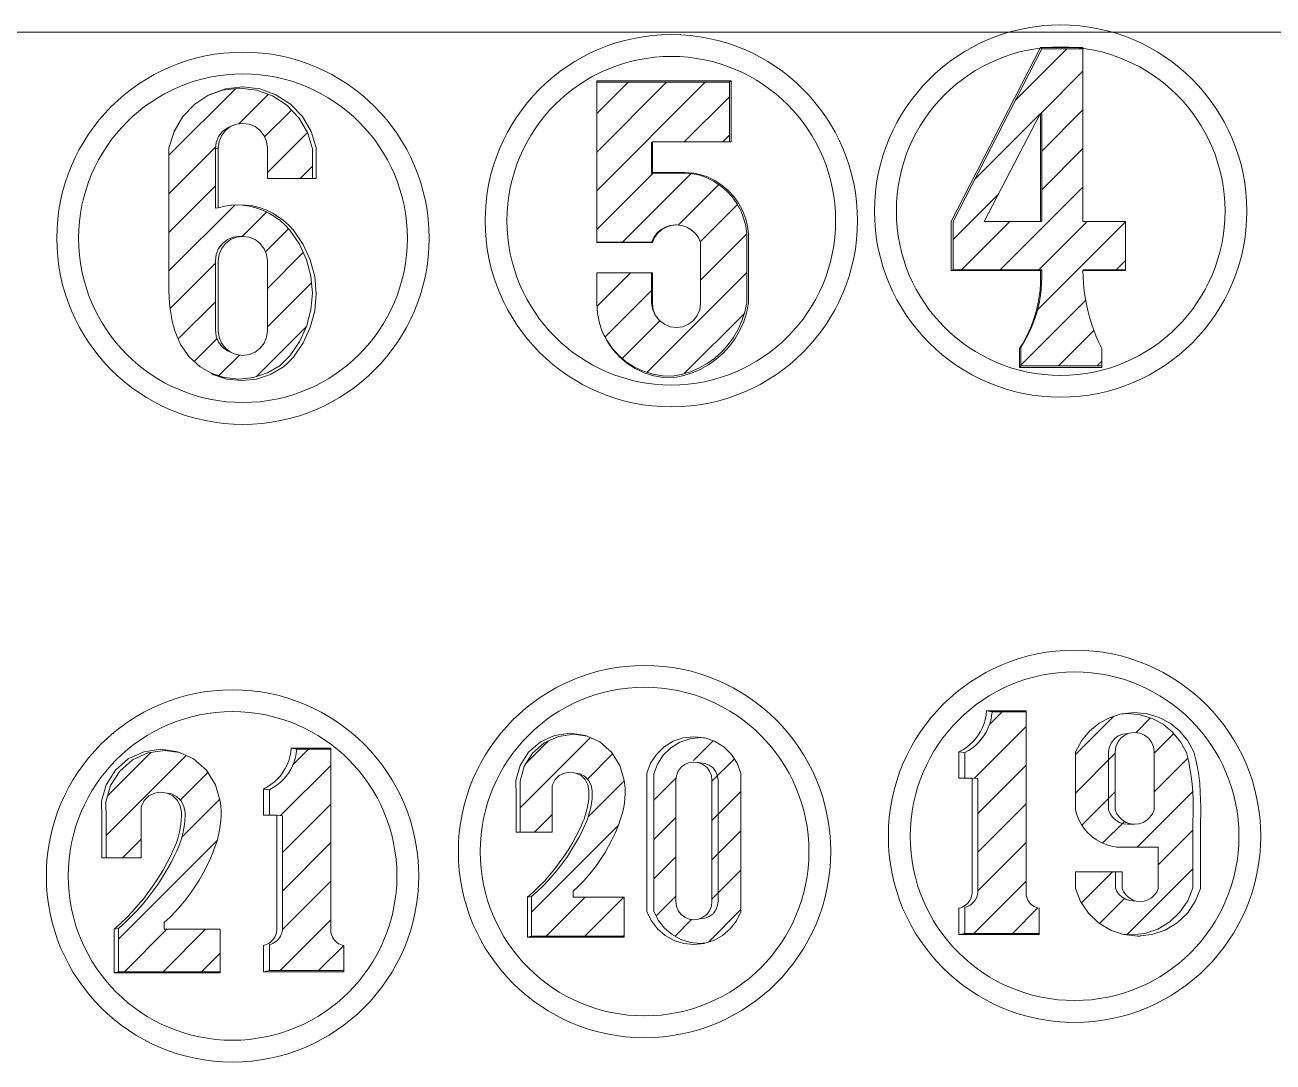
# Model space of a CAD drawing. Header units: centimetres. Extents: x 31 to 5445, y 74 to 2139.
# Drawn here: x 2431.4 to 2484.1, y 74.8 to 118.5 of the extents above; entities that cross this region are included whole.
import ezdxf

# ---------------------------------------------------------------- set-up
doc = ezdxf.new("R2010")
doc.units = ezdxf.units.CM
doc.header["$MEASUREMENT"] = 0
pattern_1 = [(45, (1780.7028, 655.6719), (-0.8148213, 0.8148213), [])]

msp = doc.modelspace()

# ---------------------------------------------------------------- hatches: boundary and pattern name
at = {"lineweight": 20}
h = msp.add_hatch(dxfattribs=at)
h.set_pattern_fill('ANSI31', color=256, scale=9.218651)
h.set_pattern_definition([(45, (1780.3976, 656.1894), (-0.8148213, 0.8148213), [])])
h.paths.add_polyline_path([(2476.057, 117.521), (2474.315, 117.521), (2470.577, 110.24), (2470.577, 108.197), (2474.315, 108.197), (2474.316, 107.892), (2474.31, 107.631), (2474.291, 107.37), (2474.26, 107.11), (2474.216, 106.852), (2474.159, 106.597), (2474.091, 106.344), (2474.01, 106.096), (2473.917, 105.851), (2473.812, 105.612), (2473.696, 105.377), (2473.568, 105.149), (2473.43, 104.927), (2473.43, 104.14), (2476.852, 104.14), (2476.852, 104.867), (2476.727, 105.124), (2476.613, 105.386), (2476.51, 105.652), (2476.416, 105.922), (2476.333, 106.195), (2476.261, 106.472), (2476.2, 106.751), (2476.149, 107.032), (2476.109, 107.315), (2476.081, 107.599), (2476.063, 107.884), (2476.056, 108.197), (2477.845, 108.197), (2477.845, 110.232), (2476.057, 110.232)])
h.paths.add_polyline_path([(2474.268, 114.803), (2474.315, 114.766), (2474.315, 110.24), (2474.268, 110.232), (2471.884, 110.232)], flags=16)
h = msp.add_hatch(dxfattribs=at)
h.set_pattern_fill('ANSI31', color=256, scale=9.218651)
h.set_pattern_definition(pattern_1)
h.paths.add_polyline_path([(2461.247, 111.28), (2461.014, 111.533), (2460.751, 111.756), (2460.464, 111.944), (2460.155, 112.096), (2459.887, 112.189), (2459.576, 112.254), (2459.206, 112.28), (2457.851, 112.28), (2457.851, 113.592), (2461.136, 113.592), (2461.136, 116.113), (2455.536, 116.113), (2455.536, 109.36), (2457.851, 109.36), (2457.941, 109.562), (2458.07, 109.74), (2458.234, 109.888), (2458.425, 109.999), (2458.635, 110.067), (2458.878, 110.092), (2459.122, 110.067), (2459.334, 109.998), (2459.527, 109.886), (2459.693, 109.737), (2459.824, 109.556), (2459.914, 109.353), (2459.914, 106.772), (2459.88, 106.51), (2459.778, 106.266), (2459.617, 106.056), (2459.407, 105.894), (2459.163, 105.793), (2458.9, 105.759), (2458.638, 105.793), (2458.394, 105.894), (2458.163, 106.071), (2457.986, 106.303), (2457.885, 106.545), (2457.851, 106.805), (2457.851, 108.063), (2455.536, 108.063), (2455.536, 106.772), (2455.564, 106.355), (2455.647, 105.945), (2455.769, 105.594), (2455.956, 105.224), (2456.19, 104.883), (2456.468, 104.575), (2456.784, 104.308), (2457.133, 104.084), (2457.508, 103.91), (2457.903, 103.786), (2458.312, 103.717), (2458.726, 103.702), (2459.112, 103.778), (2459.489, 103.894), (2459.851, 104.05), (2460.194, 104.244), (2460.514, 104.472), (2460.809, 104.734), (2461.074, 105.025), (2461.307, 105.343), (2461.505, 105.684), (2461.665, 106.044), (2461.786, 106.419), (2461.866, 106.805), (2461.866, 109.36), (2461.865, 109.704), (2461.822, 110.045), (2461.736, 110.378), (2461.611, 110.698), (2461.447, 111.001)])
h = msp.add_hatch(dxfattribs=at)
h.set_pattern_fill('ANSI31', color=256, scale=9.218651)
h.set_pattern_definition(pattern_1)
h.paths.add_polyline_path([(2442.584, 109.866), (2442.389, 110.08), (2442.173, 110.274), (2441.94, 110.445), (2441.691, 110.593), (2441.428, 110.716), (2441.155, 110.812), (2440.873, 110.88), (2440.586, 110.92), (2440.297, 110.932), (2440.099, 110.921), (2439.843, 110.88), (2439.56, 110.806), (2439.441, 110.797), (2439.441, 113.305), (2439.476, 113.571), (2439.579, 113.819), (2439.743, 114.032), (2439.956, 114.196), (2440.204, 114.298), (2440.33, 114.342), (2440.599, 114.378), (2440.868, 114.342), (2441.118, 114.239), (2441.333, 114.073), (2441.498, 113.858), (2441.602, 113.608), (2441.638, 113.339), (2441.638, 112.048), (2443.536, 112.048), (2443.536, 113.305), (2443.323, 113.994), (2442.958, 114.617), (2442.46, 115.139), (2441.856, 115.533), (2441.177, 115.779), (2440.47, 115.862), (2440.46, 115.862), (2439.743, 115.779), (2439.13, 115.557), (2438.57, 115.191), (2438.067, 114.664), (2437.698, 114.035), (2437.483, 113.339), (2437.483, 107.304), (2437.489, 107.046), (2437.506, 106.788), (2437.534, 106.531), (2437.574, 106.276), (2437.625, 106.023), (2437.687, 105.772), (2437.732, 105.618), (2437.976, 105.039), (2438.336, 104.526), (2438.796, 104.1), (2439.258, 103.828), (2439.81, 103.645), (2440.427, 103.579), (2441.045, 103.645), (2441.635, 103.84), (2442.17, 104.156), (2442.336, 104.31), (2442.584, 104.562), (2442.991, 105.153), (2443.291, 105.805), (2443.474, 106.499), (2443.536, 107.214), (2443.474, 107.929), (2443.291, 108.623), (2442.991, 109.275)])
h.paths.add_polyline_path([(2439.476, 108.847), (2439.579, 109.095), (2439.743, 109.308), (2439.956, 109.472), (2440.204, 109.574), (2440.47, 109.609), (2440.599, 109.607), (2440.868, 109.572), (2441.118, 109.468), (2441.333, 109.303), (2441.498, 109.088), (2441.602, 108.837), (2441.638, 108.568), (2441.638, 105.618), (2441.602, 105.349), (2441.498, 105.098), (2441.333, 104.883), (2441.118, 104.718), (2440.868, 104.614), (2440.599, 104.579), (2440.33, 104.614), (2440.204, 104.665), (2440.08, 104.718), (2439.956, 104.768), (2439.743, 104.931), (2439.579, 105.144), (2439.476, 105.392), (2439.441, 105.659), (2439.441, 108.581)], flags=16)
h = msp.add_hatch(dxfattribs=at)
h.set_pattern_fill('ANSI31', color=256, scale=9.218651)
h.set_pattern_definition(pattern_1)
h.paths.add_polyline_path([(2474.063, 81.286), (2473.993, 81.319), (2473.928, 81.36), (2473.868, 81.408), (2473.814, 81.463), (2473.767, 81.525), (2473.728, 81.591), (2473.697, 81.661), (2473.674, 81.735), (2473.661, 81.811), (2473.656, 81.888), (2473.656, 89.528), (2472.222, 89.528), (2472.201, 89.35), (2472.165, 89.174), (2472.113, 89.002), (2472.046, 88.835), (2471.966, 88.674), (2471.871, 88.521), (2471.764, 88.377), (2471.645, 88.242), (2471.514, 88.119), (2471.374, 88.007), (2471.224, 87.908), (2471.066, 87.822), (2471.066, 86.739), (2471.378, 86.739), (2471.615, 86.722), (2471.615, 81.918), (2471.605, 81.844), (2471.588, 81.771), (2471.562, 81.701), (2471.53, 81.633), (2471.49, 81.569), (2471.444, 81.51), (2471.393, 81.456), (2471.335, 81.408), (2471.273, 81.366), (2471.207, 81.331), (2471.138, 81.303), (2471.066, 81.282), (2471.066, 80.183), (2474.211, 80.183), (2474.211, 81.246), (2474.136, 81.261)])
h = msp.add_hatch(dxfattribs=at)
h.set_pattern_fill('ANSI31', color=256, scale=9.218651)
h.set_pattern_definition(pattern_1)
h.paths.add_polyline_path([(2480.692, 84.788), (2480.699, 84.912), (2480.708, 85.217), (2480.71, 85.523), (2480.704, 85.828), (2480.69, 86.133), (2480.665, 86.491), (2480.627, 86.825), (2480.573, 87.157), (2480.504, 87.486), (2480.421, 87.812), (2480.173, 88.274), (2479.839, 88.679), (2479.434, 89.011), (2478.971, 89.258), (2478.469, 89.41), (2477.947, 89.461), (2477.633, 89.43), (2477.204, 89.3), (2476.737, 89.051), (2476.327, 88.716), (2475.99, 88.307), (2475.74, 87.84), (2475.74, 85.404), (2475.8, 85.185), (2475.885, 84.973), (2475.994, 84.773), (2476.124, 84.586), (2476.275, 84.415), (2476.443, 84.262), (2476.629, 84.129), (2476.827, 84.018), (2477.038, 83.93), (2477.256, 83.867), (2477.481, 83.828), (2477.517, 83.826), (2478.934, 83.826), (2479.235, 83.815), (2479.235, 82.08), (2479.167, 81.927), (2479.068, 81.791), (2478.944, 81.679), (2478.798, 81.595), (2478.639, 81.543), (2478.472, 81.525), (2478.305, 81.543), (2478.013, 81.576), (2477.855, 81.627), (2477.711, 81.71), (2477.588, 81.822), (2477.49, 81.956), (2477.423, 82.108), (2477.423, 82.774), (2475.74, 82.774), (2475.74, 82.08), (2475.957, 81.529), (2476.288, 81.037), (2476.717, 80.629), (2477.224, 80.322), (2477.718, 80.155), (2478.083, 80.115), (2478.666, 80.179), (2479.222, 80.367), (2479.724, 80.671), (2480.149, 81.075), (2480.477, 81.562), (2480.692, 82.108)])
h.paths.add_polyline_path([(2478.884, 85.084), (2478.751, 84.958), (2478.594, 84.865), (2478.42, 84.807), (2478.238, 84.787), (2478.056, 84.807), (2477.882, 84.865), (2477.725, 84.958), (2477.591, 85.084), (2477.487, 85.235), (2477.418, 85.404), (2477.418, 87.84), (2477.446, 88.052), (2477.528, 88.25), (2477.658, 88.42), (2477.828, 88.55), (2478.026, 88.632), (2478.238, 88.66), (2478.45, 88.632), (2478.648, 88.55), (2478.817, 88.42), (2478.948, 88.25), (2479.03, 88.052), (2479.057, 87.84), (2479.057, 85.404), (2478.988, 85.235)], flags=16)
h = msp.add_hatch(dxfattribs=at)
h.set_pattern_fill('ANSI31', color=256, scale=9.218651)
h.set_pattern_definition(pattern_1)
h.paths.add_polyline_path([(2456.698, 81.706), (2454.546, 81.706), (2454.546, 81.959), (2454.766, 82.169), (2454.977, 82.387), (2455.178, 82.614), (2455.37, 82.849), (2455.553, 83.092), (2455.725, 83.342), (2455.887, 83.599), (2456.038, 83.862), (2456.178, 84.132), (2456.307, 84.407), (2456.424, 84.687), (2456.463, 84.796), (2456.53, 84.971), (2456.587, 85.15), (2456.635, 85.331), (2456.673, 85.515), (2456.702, 85.7), (2456.72, 85.887), (2456.73, 86.074), (2456.729, 86.262), (2456.718, 86.449), (2456.698, 86.636), (2456.517, 87.271), (2456.164, 87.828), (2455.667, 88.263), (2455.127, 88.511), (2454.563, 88.592), (2453.916, 88.499), (2453.322, 88.226), (2452.83, 87.795), (2452.48, 87.243), (2452.3, 86.614), (2452.307, 85.961), (2452.307, 84.456), (2453.654, 84.456), (2453.654, 86.434), (2453.78, 86.672), (2453.955, 86.842), (2454.173, 86.951), (2454.413, 86.988), (2454.563, 86.963), (2454.654, 86.951), (2454.658, 86.949), (2454.801, 86.926), (2455.017, 86.818), (2455.19, 86.65), (2455.303, 86.437), (2455.346, 86.2), (2455.347, 86.047), (2455.339, 85.895), (2455.325, 85.743), (2455.303, 85.592), (2455.274, 85.442), (2455.237, 85.293), (2455.194, 85.147), (2455.143, 85.003), (2455.086, 84.862), (2455.021, 84.723), (2454.95, 84.565), (2454.803, 84.273), (2454.645, 83.987), (2454.477, 83.707), (2454.298, 83.434), (2454.11, 83.167), (2453.911, 82.908), (2453.703, 82.656), (2453.486, 82.413), (2453.259, 82.177), (2453.024, 81.951), (2452.781, 81.733), (2452.781, 80.068), (2456.698, 80.068)])
h = msp.add_hatch(dxfattribs=at)
h.set_pattern_fill('ANSI31', color=256, scale=9.393641)
h.set_pattern_definition([(45, (1766.4213, 666.2888), (-0.8302884, 0.8302884), [])])
h.paths.add_polyline_path([(2457.944, 86.913), (2457.944, 81.124), (2458.131, 80.744), (2458.391, 80.409), (2458.713, 80.134), (2459.084, 79.928), (2459.488, 79.802), (2459.909, 79.759), (2460.141, 79.782), (2460.472, 79.886), (2460.846, 80.093), (2461.171, 80.372), (2461.433, 80.71), (2461.623, 81.093), (2461.623, 86.939), (2461.465, 87.362), (2461.219, 87.739), (2460.896, 88.054), (2460.512, 88.29), (2460.135, 88.42), (2459.909, 88.445), (2459.466, 88.396), (2459.044, 88.251), (2458.663, 88.017), (2458.344, 87.705), (2458.1, 87.331)])
h.paths.add_polyline_path([(2460.4, 81.154), (2459.752, 80.657), (2458.946, 80.99), (2458.876, 81.521), (2458.876, 87.022), (2459.524, 87.52), (2459.824, 87.395), (2460.165, 87.356), (2460.4, 86.789)], flags=16)
h = msp.add_hatch(dxfattribs=at)
h.set_pattern_fill('ANSI31', color=256, scale=9.218651)
h.set_pattern_definition(pattern_1)
h.paths.add_polyline_path([(2439.647, 80.358), (2437.287, 80.358), (2437.287, 80.636), (2437.528, 80.866), (2437.759, 81.105), (2437.98, 81.354), (2438.191, 81.612), (2438.391, 81.878), (2438.579, 82.152), (2438.757, 82.434), (2438.922, 82.722), (2439.076, 83.018), (2439.217, 83.319), (2439.346, 83.626), (2439.389, 83.746), (2439.462, 83.938), (2439.525, 84.134), (2439.577, 84.333), (2439.619, 84.534), (2439.65, 84.737), (2439.671, 84.942), (2439.681, 85.147), (2439.68, 85.353), (2439.669, 85.558), (2439.647, 85.763), (2439.448, 86.459), (2439.061, 87.07), (2438.516, 87.547), (2437.924, 87.819), (2437.306, 87.908), (2436.596, 87.805), (2435.945, 87.506), (2435.405, 87.034), (2435.022, 86.429), (2434.825, 85.74), (2434.832, 85.023), (2434.832, 83.374), (2436.309, 83.374), (2436.309, 85.541), (2436.448, 85.802), (2436.639, 85.989), (2436.878, 86.108), (2437.141, 86.149), (2437.306, 86.122), (2437.405, 86.108), (2437.41, 86.106), (2437.567, 86.082), (2437.804, 85.963), (2437.993, 85.779), (2438.117, 85.545), (2438.165, 85.285), (2438.165, 85.118), (2438.157, 84.95), (2438.141, 84.784), (2438.117, 84.618), (2438.085, 84.454), (2438.045, 84.291), (2437.997, 84.131), (2437.942, 83.973), (2437.879, 83.818), (2437.808, 83.666), (2437.73, 83.492), (2437.569, 83.173), (2437.396, 82.859), (2437.211, 82.552), (2437.016, 82.252), (2436.809, 81.96), (2436.591, 81.676), (2436.363, 81.4), (2436.124, 81.133), (2435.876, 80.875), (2435.619, 80.626), (2435.352, 80.388), (2435.352, 78.562), (2439.647, 78.562)])
h = msp.add_hatch(dxfattribs=at)
h.set_pattern_fill('ANSI31', color=256, scale=9.218651)
h.set_pattern_definition(pattern_1)
h.paths.add_polyline_path([(2444.719, 79.713), (2444.649, 79.746), (2444.584, 79.787), (2444.524, 79.835), (2444.47, 79.891), (2444.423, 79.952), (2444.384, 80.018), (2444.353, 80.089), (2444.33, 80.162), (2444.317, 80.238), (2444.312, 80.315), (2444.312, 87.955), (2442.878, 87.955), (2442.857, 87.777), (2442.82, 87.601), (2442.769, 87.429), (2442.702, 87.262), (2442.622, 87.101), (2442.527, 86.948), (2442.42, 86.804), (2442.301, 86.669), (2442.17, 86.546), (2442.029, 86.434), (2441.879, 86.335), (2441.721, 86.249), (2441.721, 85.167), (2442.034, 85.167), (2442.271, 85.15), (2442.271, 80.345), (2442.261, 80.271), (2442.244, 80.198), (2442.218, 80.128), (2442.186, 80.06), (2442.146, 79.997), (2442.1, 79.937), (2442.048, 79.883), (2441.991, 79.835), (2441.929, 79.793), (2441.863, 79.758), (2441.793, 79.73), (2441.721, 79.709), (2441.721, 78.61), (2444.867, 78.61), (2444.867, 79.673), (2444.792, 79.688)])

# ---------------------------------------------------------------- linework, layer by layer
for p, q in [((2570.688, 118.233), (2183.933, 118.233)), ((2474.315, 117.521), (2476.057, 117.521)), ((2461.136, 116.113), (2461.136, 113.592)), ((2440.33, 114.342), (2440.599, 114.378)), ((2474.268, 110.232), (2474.268, 114.803)), ((2457.887, 113.592), (2457.887, 112.302)), ((2458.9, 110.09), (2459.122, 110.067)), ((2459.122, 110.067), (2459.334, 109.998)), ((2459.334, 109.998), (2459.527, 109.886)), ((2459.527, 109.886), (2459.693, 109.737)), ((2459.693, 109.737), (2459.824, 109.556)), ((2455.536, 109.36), (2457.851, 109.36)), ((2459.824, 109.556), (2459.914, 109.353)), ((2459.914, 109.353), (2459.914, 106.772)), ((2459.88, 106.51), (2459.778, 106.266)), ((2459.914, 106.772), (2459.88, 106.51)), ((2458.394, 105.894), (2458.184, 106.056)), ((2458.638, 105.793), (2458.394, 105.894)), ((2459.407, 105.894), (2459.163, 105.793)), ((2459.617, 106.056), (2459.407, 105.894)), ((2459.778, 106.266), (2459.617, 106.056)), ((2458.9, 105.759), (2458.638, 105.793)), ((2459.163, 105.793), (2458.9, 105.759)), ((2471.066, 87.822), (2471.066, 86.739)), ((2441.721, 86.249), (2441.721, 85.167)), ((2471.066, 80.183), (2474.211, 80.183)), ((2441.721, 78.61), (2444.867, 78.61))]:
    msp.add_line(p, q, dxfattribs=at)
for points in [[(2470.493, 108.17), (2470.493, 110.232), (2474.268, 117.585)], [(2476.057, 108.17), (2477.845, 108.17), (2477.845, 108.197), (2477.845, 110.232), (2476.057, 110.232), (2476.057, 117.521), (2476.057, 117.585), (2474.268, 117.585), (2474.315, 117.521), (2470.577, 110.24), (2470.577, 108.197)], [(2437.625, 106.023), (2437.574, 106.276), (2437.534, 106.531), (2437.506, 106.788), (2437.489, 107.046), (2437.483, 107.304), (2437.483, 113.339), (2437.698, 114.035), (2438.067, 114.664), (2438.57, 115.191), (2439.13, 115.557), (2439.18, 115.589), (2439.865, 115.837), (2440.589, 115.921), (2440.599, 115.921), (2441.313, 115.837), (2441.998, 115.589), (2442.609, 115.191)], [(2461.204, 116.172), (2455.536, 116.172), (2455.536, 116.113)], [(2457.887, 109.353), (2455.536, 109.353), (2455.536, 109.36), (2455.536, 116.113), (2461.136, 116.113), (2461.204, 116.172), (2461.204, 113.592), (2461.136, 113.592), (2457.887, 113.592), (2457.851, 113.558), (2457.851, 112.28), (2457.887, 112.302), (2459.255, 112.302), (2459.628, 112.276), (2459.943, 112.209), (2460.213, 112.116), (2460.525, 111.963), (2460.816, 111.772), (2461.08, 111.548), (2461.316, 111.292), (2461.518, 111.01)], [(2439.13, 115.557), (2439.743, 115.779), (2440.46, 115.862), (2440.47, 115.862), (2441.177, 115.779), (2441.856, 115.533), (2442.46, 115.139), (2442.958, 114.617), (2443.323, 113.994), (2443.536, 113.305), (2443.536, 112.048)], [(2440.599, 114.378), (2440.868, 114.342), (2441.118, 114.239), (2441.333, 114.073), (2441.498, 113.858), (2441.602, 113.608), (2441.638, 113.339), (2441.638, 112.048), (2443.536, 112.048), (2443.695, 112.048), (2443.695, 113.339), (2443.481, 114.035), (2443.112, 114.664), (2442.609, 115.191)], [(2439.56, 110.806), (2439.441, 110.797), (2439.441, 113.305)], [(2442.484, 104.256), (2442.734, 104.51), (2443.145, 105.107), (2443.448, 105.766), (2443.633, 106.466), (2443.695, 107.188), (2443.633, 107.91), (2443.448, 108.611), (2443.145, 109.269), (2442.734, 109.866), (2442.537, 110.082), (2442.319, 110.278), (2442.084, 110.451), (2441.832, 110.601), (2441.567, 110.724), (2441.291, 110.821), (2441.006, 110.89), (2440.717, 110.931), (2440.424, 110.943), (2440.132, 110.926), (2440.099, 110.921), (2439.843, 110.88), (2439.56, 110.806), (2439.56, 113.339)], [(2457.851, 112.28), (2459.206, 112.28), (2459.576, 112.254), (2459.887, 112.189), (2460.155, 112.096), (2460.464, 111.944), (2460.751, 111.756), (2461.014, 111.533), (2461.247, 111.28), (2461.447, 111.001), (2461.611, 110.698), (2461.736, 110.378), (2461.822, 110.045), (2461.865, 109.704), (2461.866, 109.36), (2461.866, 106.805), (2461.786, 106.419), (2461.665, 106.044), (2461.505, 105.684), (2461.307, 105.343), (2461.074, 105.025), (2460.809, 104.734), (2460.514, 104.472), (2460.194, 104.244), (2459.851, 104.05), (2459.489, 103.894), (2459.112, 103.778), (2458.726, 103.702), (2458.312, 103.717), (2457.903, 103.786), (2457.508, 103.91), (2457.133, 104.084), (2456.784, 104.308), (2456.468, 104.575), (2456.19, 104.883), (2455.956, 105.224), (2455.769, 105.594)], [(2439.258, 103.828), (2439.81, 103.645), (2440.427, 103.579), (2441.045, 103.645), (2441.635, 103.84), (2442.17, 104.156), (2442.336, 104.31), (2442.584, 104.562), (2442.991, 105.153), (2443.291, 105.805), (2443.474, 106.499), (2443.536, 107.214), (2443.474, 107.929), (2443.291, 108.623), (2442.991, 109.275), (2442.584, 109.866), (2442.389, 110.08), (2442.173, 110.274), (2441.94, 110.445), (2441.691, 110.593), (2441.428, 110.716), (2441.155, 110.812), (2440.873, 110.88), (2440.586, 110.92), (2440.297, 110.932), (2440.099, 110.921)], [(2455.647, 105.945), (2455.769, 105.594), (2455.784, 105.55), (2455.973, 105.177), (2456.209, 104.832), (2456.49, 104.521), (2456.809, 104.251), (2457.161, 104.025), (2457.54, 103.849), (2457.94, 103.724), (2458.352, 103.654), (2458.77, 103.639), (2459.16, 103.716), (2459.54, 103.833), (2459.906, 103.991), (2460.252, 104.186), (2460.576, 104.417), (2460.874, 104.681), (2461.142, 104.976), (2461.377, 105.297), (2461.576, 105.641), (2461.738, 106.004), (2461.86, 106.383), (2461.941, 106.772), (2461.941, 109.353), (2461.94, 109.7), (2461.896, 110.045), (2461.81, 110.381), (2461.683, 110.704), (2461.518, 111.01)], [(2440.08, 104.718), (2439.865, 104.883), (2439.699, 105.098), (2439.596, 105.349), (2439.56, 105.618), (2439.56, 108.568), (2439.596, 108.837), (2439.699, 109.088), (2439.865, 109.303), (2440.08, 109.468), (2440.33, 109.572), (2440.599, 109.607)], [(2458.022, 106.266), (2457.921, 106.51), (2457.887, 106.772), (2457.887, 108.063), (2457.851, 108.063), (2455.536, 108.063), (2455.536, 106.772), (2455.564, 106.355), (2455.647, 105.945)], [(2458.022, 106.266), (2458.184, 106.056), (2458.145, 106.095), (2457.986, 106.303), (2457.885, 106.545), (2457.851, 106.805), (2457.851, 108.063)], [(2474.268, 108.17), (2470.493, 108.17), (2470.577, 108.197), (2474.315, 108.197)], [(2477.845, 108.197), (2476.086, 108.197), (2476.057, 108.17), (2476.063, 107.884), (2476.081, 107.599), (2476.109, 107.315), (2476.149, 107.032), (2476.2, 106.751), (2476.261, 106.472), (2476.333, 106.195), (2476.416, 105.922), (2476.51, 105.652), (2476.613, 105.386), (2476.727, 105.124), (2476.852, 104.867), (2476.852, 104.14), (2476.852, 104.072), (2473.374, 104.072), (2473.374, 104.867), (2473.514, 105.091), (2473.643, 105.322), (2473.76, 105.558), (2473.866, 105.8), (2473.96, 106.047), (2474.042, 106.298), (2474.111, 106.553), (2474.168, 106.811), (2474.212, 107.072), (2474.244, 107.334), (2474.263, 107.597), (2474.269, 107.861)], [(2474.269, 107.861), (2474.268, 108.17), (2474.315, 108.197), (2474.316, 107.892), (2474.31, 107.631), (2474.291, 107.37), (2474.26, 107.11), (2474.216, 106.852), (2474.159, 106.597), (2474.091, 106.344), (2474.01, 106.096), (2473.917, 105.851), (2473.812, 105.612), (2473.696, 105.377), (2473.568, 105.149), (2473.43, 104.927), (2473.43, 104.14)], [(2442.484, 104.256), (2442.315, 104.1), (2441.775, 103.781), (2441.18, 103.584), (2440.556, 103.517), (2439.932, 103.584), (2439.337, 103.781), (2439.258, 103.828), (2438.796, 104.1), (2438.336, 104.526), (2437.976, 105.039), (2437.732, 105.618), (2437.687, 105.772), (2437.625, 106.023)], [(2473.374, 104.072), (2473.43, 104.14), (2476.852, 104.14)], [(2470.823, 80.135), (2474.211, 80.135), (2474.211, 80.183), (2474.211, 81.246), (2474.136, 81.261), (2474.063, 81.286), (2473.993, 81.319), (2473.928, 81.36), (2473.868, 81.408), (2473.814, 81.463), (2473.767, 81.525), (2473.728, 81.591), (2473.697, 81.661), (2473.674, 81.735), (2473.661, 81.811), (2473.656, 81.888), (2473.656, 89.528), (2473.656, 89.573), (2471.991, 89.573), (2471.969, 89.393), (2471.932, 89.215), (2471.88, 89.041), (2471.813, 88.872), (2471.732, 88.71), (2471.636, 88.556), (2471.528, 88.41), (2471.408, 88.274), (2471.276, 88.149), (2471.134, 88.036), (2470.982, 87.936), (2470.823, 87.85), (2470.823, 86.739), (2471.066, 86.739), (2471.378, 86.739), (2471.378, 81.888), (2471.368, 81.813), (2471.35, 81.739), (2471.324, 81.668), (2471.291, 81.6), (2471.252, 81.536), (2471.205, 81.476), (2471.153, 81.421), (2471.095, 81.373), (2471.032, 81.33), (2470.965, 81.295), (2470.895, 81.266), (2470.823, 81.246), (2470.823, 80.135), (2471.066, 80.183), (2471.066, 81.282), (2471.138, 81.303), (2471.207, 81.331), (2471.273, 81.366), (2471.335, 81.408), (2471.393, 81.456), (2471.444, 81.51), (2471.49, 81.569), (2471.53, 81.633), (2471.562, 81.701), (2471.588, 81.771), (2471.605, 81.844), (2471.615, 81.918), (2471.615, 86.722), (2471.378, 86.739)], [(2471.991, 89.573), (2472.222, 89.528), (2473.656, 89.528)], [(2470.823, 87.85), (2471.066, 87.822), (2471.224, 87.908), (2471.374, 88.007), (2471.514, 88.119), (2471.645, 88.242), (2471.764, 88.377), (2471.871, 88.521), (2471.966, 88.674), (2472.046, 88.835), (2472.113, 89.002), (2472.165, 89.174), (2472.201, 89.35), (2472.222, 89.528)], [(2477.204, 89.3), (2476.737, 89.051), (2476.327, 88.716), (2475.99, 88.307), (2475.74, 87.84), (2475.74, 85.404), (2475.8, 85.185), (2475.885, 84.973), (2475.994, 84.773), (2476.124, 84.586), (2476.275, 84.415), (2476.443, 84.262), (2476.629, 84.129), (2476.827, 84.018), (2477.038, 83.93), (2477.256, 83.867), (2477.481, 83.828), (2477.517, 83.826), (2477.708, 83.815), (2479.235, 83.815)], [(2477.204, 89.3), (2477.633, 89.43), (2477.711, 89.454), (2478.238, 89.506), (2478.765, 89.454), (2479.272, 89.3), (2479.739, 89.051), (2480.149, 88.716), (2480.486, 88.307), (2480.736, 87.84), (2480.821, 87.511), (2480.89, 87.179), (2480.944, 86.844), (2480.983, 86.506), (2481.008, 86.145), (2481.022, 85.837), (2481.028, 85.528), (2481.026, 85.22), (2481.017, 84.912), (2481.01, 84.787), (2481.01, 82.08), (2480.793, 81.529), (2480.462, 81.037), (2480.033, 80.629), (2479.525, 80.322), (2478.964, 80.132), (2478.472, 80.079)], [(2477.718, 80.155), (2478.083, 80.115), (2478.666, 80.179), (2479.222, 80.367), (2479.724, 80.671), (2480.149, 81.075), (2480.477, 81.562), (2480.692, 82.108), (2480.692, 84.788), (2480.699, 84.912), (2480.708, 85.217), (2480.71, 85.523), (2480.704, 85.828), (2480.69, 86.133), (2480.665, 86.491), (2480.627, 86.825), (2480.573, 87.157), (2480.504, 87.486), (2480.421, 87.812), (2480.173, 88.274), (2479.839, 88.679), (2479.434, 89.011), (2478.971, 89.258), (2478.469, 89.41), (2477.947, 89.461), (2477.633, 89.43)], [(2452.135, 84.456), (2452.135, 85.975), (2452.128, 86.636), (2452.309, 87.271), (2452.663, 87.828), (2453.16, 88.263), (2453.76, 88.539), (2454.413, 88.633), (2455.067, 88.539), (2455.127, 88.511), (2455.667, 88.263), (2456.164, 87.828), (2456.517, 87.271), (2456.698, 86.636), (2456.718, 86.449), (2456.729, 86.262), (2456.73, 86.074), (2456.72, 85.887), (2456.702, 85.7), (2456.673, 85.515), (2456.635, 85.331), (2456.587, 85.15), (2456.53, 84.971), (2456.463, 84.796), (2456.424, 84.687), (2456.307, 84.407), (2456.178, 84.132), (2456.038, 83.862), (2455.887, 83.599), (2455.725, 83.342), (2455.553, 83.092), (2455.37, 82.849), (2455.178, 82.614), (2454.977, 82.387), (2454.766, 82.169), (2454.546, 81.959), (2454.546, 81.706), (2456.698, 81.706), (2456.698, 80.068), (2456.698, 80.025), (2452.613, 80.025)], [(2452.307, 84.456), (2452.307, 85.961), (2452.3, 86.614), (2452.48, 87.243), (2452.83, 87.795), (2453.322, 88.226), (2453.916, 88.499), (2454.563, 88.592), (2455.127, 88.511)], [(2477.947, 88.624), (2477.737, 88.596), (2477.541, 88.515), (2477.373, 88.386), (2477.244, 88.218), (2477.163, 88.022), (2477.135, 87.812), (2477.135, 85.4), (2477.204, 85.232), (2477.306, 85.082), (2477.439, 84.958), (2477.594, 84.865), (2477.766, 84.808), (2477.947, 84.788), (2478.238, 84.787), (2478.42, 84.807), (2478.594, 84.865), (2478.751, 84.958), (2478.884, 85.084), (2478.988, 85.235), (2479.057, 85.404), (2479.057, 87.84)], [(2479.057, 87.84), (2479.03, 88.052), (2478.948, 88.25), (2478.817, 88.42), (2478.648, 88.55), (2478.45, 88.632), (2478.238, 88.66), (2478.026, 88.632), (2477.828, 88.55), (2477.658, 88.42), (2477.528, 88.25), (2477.446, 88.052), (2477.418, 87.84), (2477.418, 85.404), (2477.487, 85.235), (2477.591, 85.084), (2477.725, 84.958), (2477.882, 84.865), (2478.056, 84.807), (2478.238, 84.787)], [(2441.478, 78.562), (2444.867, 78.562), (2444.867, 78.61), (2444.867, 79.673), (2444.792, 79.688), (2444.719, 79.713), (2444.649, 79.746), (2444.584, 79.787), (2444.524, 79.835), (2444.47, 79.891), (2444.423, 79.952), (2444.384, 80.018), (2444.353, 80.089), (2444.33, 80.162), (2444.317, 80.238), (2444.312, 80.315), (2444.312, 87.955), (2444.312, 88), (2442.646, 88), (2442.625, 87.82), (2442.588, 87.642), (2442.536, 87.468), (2442.469, 87.3), (2442.387, 87.137), (2442.292, 86.983), (2442.184, 86.837), (2442.063, 86.701), (2441.932, 86.576), (2441.789, 86.464), (2441.638, 86.363), (2441.478, 86.277), (2441.478, 85.167), (2441.721, 85.167), (2442.034, 85.167), (2442.034, 80.315), (2442.024, 80.24), (2442.006, 80.167), (2441.98, 80.095), (2441.947, 80.027), (2441.907, 79.963), (2441.861, 79.903), (2441.809, 79.849), (2441.751, 79.8), (2441.688, 79.758), (2441.621, 79.722), (2441.551, 79.694), (2441.478, 79.673), (2441.478, 78.562), (2441.721, 78.61), (2441.721, 79.709), (2441.793, 79.73), (2441.863, 79.758), (2441.929, 79.793), (2441.991, 79.835), (2442.048, 79.883), (2442.1, 79.937), (2442.146, 79.997), (2442.186, 80.06), (2442.218, 80.128), (2442.244, 80.198), (2442.261, 80.271), (2442.271, 80.345), (2442.271, 85.15), (2442.034, 85.167)], [(2442.646, 88), (2442.878, 87.955), (2444.312, 87.955)], [(2460.141, 79.782), (2459.909, 79.759), (2459.488, 79.802), (2459.084, 79.928), (2458.713, 80.134), (2458.391, 80.409), (2458.131, 80.744), (2457.944, 81.124), (2457.944, 86.913), (2458.1, 87.331), (2458.344, 87.705), (2458.663, 88.017), (2459.044, 88.251), (2459.466, 88.396), (2459.909, 88.445), (2460.135, 88.42)], [(2434.643, 83.374), (2434.643, 85.039), (2434.636, 85.763), (2434.835, 86.459), (2435.222, 87.07), (2435.767, 87.547), (2436.425, 87.849), (2437.141, 87.953), (2437.858, 87.849), (2437.924, 87.819), (2438.516, 87.547), (2439.061, 87.07), (2439.448, 86.459), (2439.647, 85.763), (2439.669, 85.558), (2439.68, 85.353), (2439.681, 85.147), (2439.671, 84.942), (2439.65, 84.737), (2439.619, 84.534), (2439.577, 84.333), (2439.525, 84.134), (2439.462, 83.938), (2439.389, 83.746), (2439.346, 83.626), (2439.217, 83.319), (2439.076, 83.018), (2438.922, 82.722), (2438.757, 82.434), (2438.579, 82.152), (2438.391, 81.878), (2438.191, 81.612), (2437.98, 81.354), (2437.759, 81.105), (2437.528, 80.866), (2437.287, 80.636), (2437.287, 80.358), (2439.647, 80.358), (2439.647, 78.562), (2439.647, 78.515), (2435.168, 78.515)], [(2434.832, 83.374), (2434.832, 85.023), (2434.825, 85.74), (2435.022, 86.429), (2435.405, 87.034), (2435.945, 87.506), (2436.596, 87.805), (2437.306, 87.908), (2437.924, 87.819)], [(2441.478, 86.277), (2441.721, 86.249), (2441.879, 86.335), (2442.029, 86.434), (2442.17, 86.546), (2442.301, 86.669), (2442.42, 86.804), (2442.527, 86.948), (2442.622, 87.101), (2442.702, 87.262), (2442.769, 87.429), (2442.82, 87.601), (2442.857, 87.777), (2442.878, 87.955)], [(2452.135, 84.456), (2452.307, 84.456), (2453.654, 84.456), (2453.654, 86.39), (2453.666, 86.457), (2453.78, 86.672), (2453.955, 86.842), (2454.173, 86.951), (2454.413, 86.988), (2454.563, 86.963), (2454.654, 86.951), (2454.658, 86.949)], [(2455.046, 86.672), (2454.872, 86.842), (2454.658, 86.949), (2454.801, 86.926), (2455.017, 86.818), (2455.19, 86.65), (2455.303, 86.437), (2455.346, 86.2), (2455.347, 86.047), (2455.339, 85.895), (2455.325, 85.743), (2455.303, 85.592), (2455.274, 85.442), (2455.237, 85.293), (2455.194, 85.147), (2455.143, 85.003), (2455.086, 84.862), (2455.021, 84.723), (2454.95, 84.565), (2454.803, 84.273), (2454.645, 83.987), (2454.477, 83.707), (2454.298, 83.434), (2454.11, 83.167), (2453.911, 82.908), (2453.703, 82.656), (2453.486, 82.413), (2453.259, 82.177), (2453.024, 81.951), (2452.781, 81.733)], [(2459.909, 80.793), (2460.105, 80.819), (2460.287, 80.894), (2460.443, 81.014), (2460.563, 81.171), (2460.638, 81.353), (2460.664, 81.548), (2460.664, 86.631), (2460.638, 86.826), (2460.563, 87.008), (2460.443, 87.165), (2460.287, 87.285), (2460.105, 87.36), (2459.909, 87.386), (2459.638, 87.417), (2459.441, 87.391), (2459.257, 87.315), (2459.099, 87.194), (2458.978, 87.036), (2458.902, 86.852), (2458.876, 86.655), (2458.876, 81.521)], [(2458.876, 81.521), (2458.902, 81.324), (2458.978, 81.14), (2459.099, 80.983), (2459.257, 80.862), (2459.441, 80.785), (2459.638, 80.759), (2459.835, 80.785), (2460.019, 80.862), (2460.177, 80.983), (2460.298, 81.14), (2460.374, 81.324), (2460.4, 81.521), (2460.4, 86.655), (2460.374, 86.852), (2460.298, 87.036), (2460.177, 87.194), (2460.019, 87.315), (2459.835, 87.391), (2459.638, 87.417)], [(2455.046, 86.672), (2455.161, 86.457), (2455.204, 86.217), (2455.204, 86.063), (2455.197, 85.909), (2455.182, 85.755), (2455.16, 85.603), (2455.131, 85.451), (2455.094, 85.302), (2455.05, 85.154), (2454.999, 85.008), (2454.941, 84.866), (2454.876, 84.726), (2454.804, 84.566), (2454.655, 84.271), (2454.496, 83.982), (2454.326, 83.7), (2454.146, 83.424), (2453.955, 83.155), (2453.755, 82.893), (2453.545, 82.639), (2453.325, 82.393), (2453.096, 82.155), (2452.859, 81.926), (2452.613, 81.706), (2452.613, 80.025), (2452.781, 80.068), (2456.698, 80.068)], [(2434.643, 83.374), (2434.832, 83.374), (2436.309, 83.374), (2436.309, 85.493), (2436.322, 85.567), (2436.448, 85.802), (2436.639, 85.989), (2436.878, 86.108), (2437.141, 86.149), (2437.306, 86.122), (2437.405, 86.108), (2437.41, 86.106)], [(2437.835, 85.802), (2437.644, 85.989), (2437.41, 86.106), (2437.567, 86.082), (2437.804, 85.963), (2437.993, 85.779), (2438.117, 85.545), (2438.165, 85.285), (2438.165, 85.118), (2438.157, 84.95), (2438.141, 84.784), (2438.117, 84.618), (2438.085, 84.454), (2438.045, 84.291), (2437.997, 84.131), (2437.942, 83.973), (2437.879, 83.818), (2437.808, 83.666), (2437.73, 83.492), (2437.569, 83.173), (2437.396, 82.859), (2437.211, 82.552), (2437.016, 82.252), (2436.809, 81.96), (2436.591, 81.676), (2436.363, 81.4), (2436.124, 81.133), (2435.876, 80.875), (2435.619, 80.626), (2435.352, 80.388)], [(2437.835, 85.802), (2437.961, 85.567), (2438.009, 85.304), (2438.009, 85.135), (2438.001, 84.966), (2437.985, 84.798), (2437.96, 84.63), (2437.928, 84.465), (2437.888, 84.3), (2437.84, 84.138), (2437.784, 83.979), (2437.72, 83.822), (2437.649, 83.669), (2437.57, 83.494), (2437.407, 83.171), (2437.232, 82.854), (2437.046, 82.544), (2436.848, 82.241), (2436.639, 81.946), (2436.42, 81.659), (2436.189, 81.381), (2435.948, 81.111), (2435.698, 80.85), (2435.438, 80.599), (2435.168, 80.358), (2435.168, 78.515), (2435.352, 78.562), (2439.647, 78.562)], [(2478.472, 81.525), (2478.639, 81.543), (2478.798, 81.595), (2478.944, 81.679), (2479.068, 81.791), (2479.167, 81.927), (2479.235, 82.08), (2479.235, 83.815), (2478.934, 83.826), (2477.517, 83.826)], [(2478.375, 80.068), (2477.786, 80.132), (2477.718, 80.155), (2477.224, 80.322), (2476.717, 80.629), (2476.288, 81.037), (2475.957, 81.529), (2475.74, 82.08), (2475.74, 82.774), (2477.423, 82.774), (2477.708, 82.774), (2477.708, 82.08), (2477.777, 81.927), (2477.875, 81.791), (2478, 81.679), (2478.145, 81.595), (2478.305, 81.543)], [(2478.472, 81.525), (2478.305, 81.543), (2478.013, 81.576), (2477.855, 81.627), (2477.711, 81.71), (2477.588, 81.822), (2477.49, 81.956), (2477.423, 82.108), (2477.423, 82.774)], [(2452.613, 81.706), (2452.781, 81.733), (2452.781, 80.068)], [(2435.168, 80.358), (2435.352, 80.388), (2435.352, 78.562)]]:
    msp.add_lwpolyline(points, dxfattribs=at)
for points in [[(2439.56, 113.339), (2439.596, 113.608), (2439.699, 113.858), (2439.865, 114.073), (2440.08, 114.239), (2440.33, 114.342), (2440.204, 114.298), (2439.956, 114.196), (2439.743, 114.032), (2439.579, 113.819), (2439.476, 113.571), (2439.441, 113.305)], [(2471.884, 110.232), (2474.268, 114.803), (2474.315, 114.766), (2474.315, 110.24), (2474.268, 110.232)], [(2457.887, 109.353), (2457.977, 109.556), (2458.108, 109.737), (2458.274, 109.886), (2458.467, 109.998), (2458.679, 110.067), (2458.9, 110.09), (2458.855, 110.09), (2458.635, 110.067), (2458.425, 109.999), (2458.234, 109.888), (2458.07, 109.74), (2457.941, 109.562), (2457.851, 109.36)], [(2441.333, 104.883), (2441.118, 104.718), (2440.868, 104.614), (2440.599, 104.579), (2440.33, 104.614), (2440.204, 104.665), (2440.08, 104.718), (2439.956, 104.768), (2439.743, 104.931), (2439.579, 105.144), (2439.476, 105.392), (2439.441, 105.659), (2439.441, 108.581), (2439.476, 108.847), (2439.579, 109.095), (2439.743, 109.308), (2439.956, 109.472), (2440.204, 109.574), (2440.47, 109.609), (2440.599, 109.607), (2440.868, 109.572), (2441.118, 109.468), (2441.333, 109.303), (2441.498, 109.088), (2441.602, 108.837), (2441.638, 108.568), (2441.638, 105.618), (2441.602, 105.349), (2441.498, 105.098)], [(2461.171, 80.372), (2460.846, 80.093), (2460.472, 79.886), (2460.141, 79.782), (2460.064, 79.758), (2459.638, 79.715), (2459.212, 79.758), (2458.804, 79.886), (2458.43, 80.093), (2458.105, 80.372), (2457.842, 80.71), (2457.653, 81.093), (2457.653, 86.939), (2457.811, 87.362), (2458.057, 87.739), (2458.38, 88.054), (2458.764, 88.29), (2459.19, 88.437), (2459.638, 88.486), (2460.086, 88.437), (2460.135, 88.42), (2460.512, 88.29), (2460.896, 88.054), (2461.219, 87.739), (2461.465, 87.362), (2461.623, 86.939), (2461.623, 81.093), (2461.433, 80.71)], [(2478.472, 80.068), (2478.472, 80.079), (2478.375, 80.068)]]:
    msp.add_lwpolyline(points, close=True, dxfattribs=at)
for centre, radius in [((2475.116, 110.674), 7.858), ((2458.683, 110.267), 7.858), ((2475.116, 110.674), 6.936), ((2440.607, 109.528), 7.858), ((2458.683, 110.267), 6.936), ((2440.607, 109.528), 6.936), ((2475.701, 84.283), 7.858), ((2457.554, 83.636), 7.858), ((2475.701, 84.283), 6.936), ((2440.166, 82.608), 7.858), ((2457.554, 83.636), 6.936), ((2440.166, 82.608), 6.936)]:
    msp.add_circle(centre, radius, dxfattribs=at)

doc.saveas('drawing.dxf')
